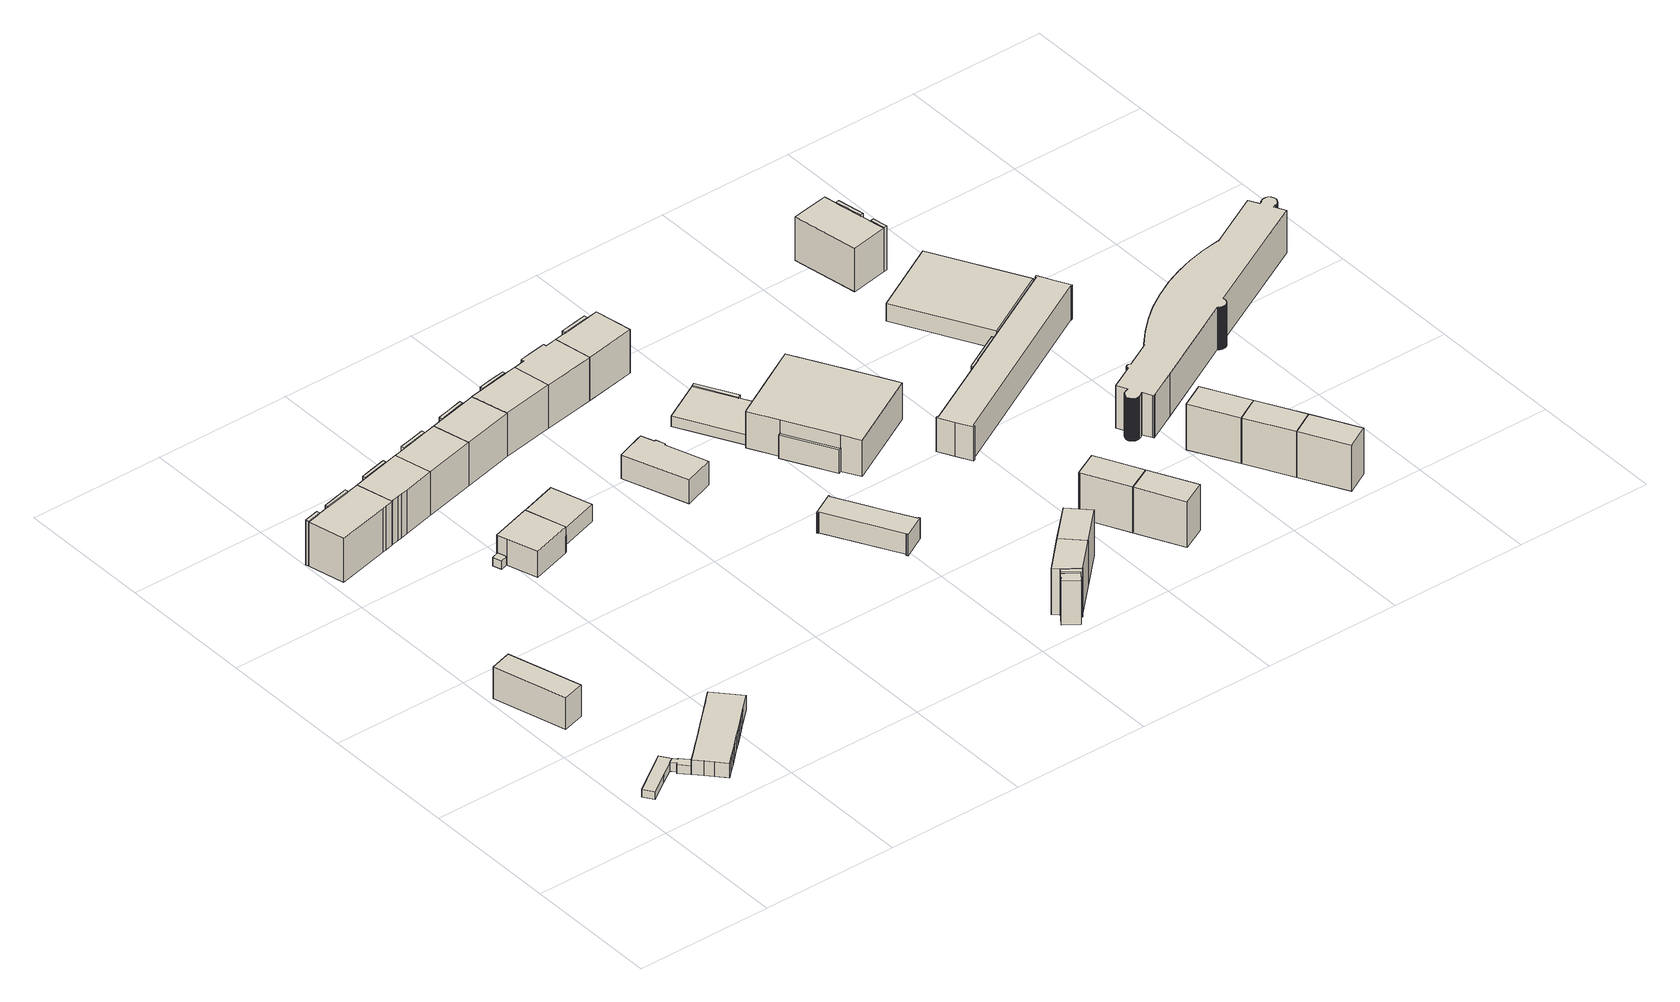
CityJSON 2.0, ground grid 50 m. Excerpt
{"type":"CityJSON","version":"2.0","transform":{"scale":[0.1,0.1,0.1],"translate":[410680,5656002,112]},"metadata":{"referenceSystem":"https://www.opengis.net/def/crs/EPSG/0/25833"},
"CityObjects":{
"building1":{"type":"Building","attributes":{"Dachtyp_tdc":"tdcPolyFlatRoof","Gemeindeschluessel":14612000,"Dachneigung":4.24,"QualitaetDacherkennung":54,"Geometrietyp2DReferenz":"3000","measuredHeight":3.03,"function":"31001_2463","roofType":"2100"},"geometry":[{"type":"Solid","lod":"1","boundaries":[[[[0,1,2,3,4,5,6]],[[7,8,9,10,11,12,13]],[[6,8,7,0]],[[5,9,8,6]],[[4,10,9,5]],[[3,11,10,4]],[[2,12,11,3]],[[1,13,12,2]],[[0,7,13,1]]]]}]},
"building2":{"type":"Building","attributes":{"Dachtyp_tdc":"tdcFreeFormRoof","Gemeindeschluessel":14612000,"Dachneigung":52.79,"QualitaetDacherkennung":6,"Geometrietyp2DReferenz":"3000","measuredHeight":4.98,"function":"31001_9998","roofType":"5000"},"geometry":[{"type":"Solid","lod":"1","boundaries":[[[[14,15,16,17,18,19,20,21,22]],[[7,13,23,24,25,26,27,28,29]],[[22,13,7,14]],[[21,23,13,22]],[[20,24,23,21]],[[19,25,24,20]],[[18,26,25,19]],[[17,27,26,18]],[[16,28,27,17]],[[15,29,28,16]],[[14,7,29,15]]]]}]},
"building3":{"type":"Building","attributes":{"name":"Schwimmsportkomplex Freiberger Platz","Dachtyp_tdc":"tdcPolyFlatRoof","Gemeindeschluessel":14612000,"Dachneigung":0,"QualitaetDacherkennung":68,"Geometrietyp2DReferenz":"3000","measuredHeight":12.15,"function":"31001_3221","roofType":"1000"},"geometry":[{"type":"Solid","lod":"1","boundaries":[[[[30,31,32,33]],[[34,35,36,37]],[[33,35,34,30]],[[32,36,35,33]],[[31,37,36,32]],[[30,34,37,31]]]]}]},
"building4":{"type":"Building","attributes":{"Dachtyp_tdc":"tdcPolyFlatRoof","Gemeindeschluessel":14612000,"Dachneigung":0,"QualitaetDacherkennung":39,"Geometrietyp2DReferenz":"3000","measuredHeight":5.6,"function":"31001_9998","roofType":"1000"},"geometry":[{"type":"Solid","lod":"1","boundaries":[[[[38,39,40,41,42,43,44,45,46,47,48,49,50,51,52,53,54,55,56,57,58,59,60,61,62]],[[63,64,65,66,67,68,69,70,71,72,73,74,75,76,77,78,79,80,81,82,83,84,85,86,87]],[[62,64,63,38]],[[61,65,64,62]],[[60,66,65,61]],[[59,67,66,60]],[[58,68,67,59]],[[57,69,68,58]],[[56,70,69,57]],[[55,71,70,56]],[[54,72,71,55]],[[53,73,72,54]],[[52,74,73,53]],[[51,75,74,52]],[[50,76,75,51]],[[49,77,76,50]],[[48,78,77,49]],[[47,79,78,48]],[[46,80,79,47]],[[45,81,80,46]],[[44,82,81,45]],[[43,83,82,44]],[[42,84,83,43]],[[41,85,84,42]],[[40,86,85,41]],[[39,87,86,40]],[[38,63,87,39]]]]}]},
"building5":{"type":"Building","attributes":{"Gemeindeschluessel":14612000,"Geometrietyp2DReferenz":"3000","function":"31001_9998","roofType":"9999"},"children":["building5-1","building5-2","building5-3"]},
"building5-1":{"type":"BuildingPart","attributes":{"Dachtyp_tdc":"tdcPolyFlatRoof","Dachneigung":28.34,"QualitaetDacherkennung":24,"Geometrietyp2DReferenz":"3000","measuredHeight":17.52,"roofType":"2100"},"parents":["building5"],"geometry":[{"type":"Solid","lod":"1","boundaries":[[[[88,89,90,91]],[[92,93,94,95]],[[91,93,92,88]],[[90,94,93,91]],[[89,95,94,90]],[[88,92,95,89]]]]}]},
"building5-2":{"type":"BuildingPart","attributes":{"Dachtyp_tdc":"tdcPolyFlatRoof","Dachneigung":24.84,"QualitaetDacherkennung":42,"Geometrietyp2DReferenz":"3000","measuredHeight":17.45,"roofType":"2100"},"parents":["building5"],"geometry":[{"type":"Solid","lod":"1","boundaries":[[[[96,97,98,99,100,101]],[[102,103,104,105,106,107]],[[101,103,102,96]],[[100,104,103,101]],[[99,105,104,100]],[[98,106,105,99]],[[97,107,106,98]],[[96,102,107,97]]]]}]},
"building5-3":{"type":"BuildingPart","attributes":{"Dachtyp_tdc":"tdcPolyFlatRoof","Dachneigung":0,"QualitaetDacherkennung":76,"Geometrietyp2DReferenz":"3000","measuredHeight":16.91,"roofType":"1000"},"parents":["building5"],"geometry":[{"type":"Solid","lod":"1","boundaries":[[[[108,109,110,111,112,113,114,115,116]],[[94,93,103,102,117,118,119,120,121]],[[116,93,94,108]],[[115,103,93,116]],[[114,102,103,115]],[[113,117,102,114]],[[112,118,117,113]],[[111,119,118,112]],[[110,120,119,111]],[[109,121,120,110]],[[108,94,121,109]]]]}]},
"building6":{"type":"Building","attributes":{"Gemeindeschluessel":14612000,"Geometrietyp2DReferenz":"3000","function":"31001_9998","roofType":"9999"},"children":["building6-1","building6-2"]},
"building6-1":{"type":"BuildingPart","attributes":{"Dachtyp_tdc":"tdcPolyFlatRoof","Dachneigung":0,"QualitaetDacherkennung":73,"Geometrietyp2DReferenz":"3000","measuredHeight":16.91,"roofType":"1000"},"parents":["building6"],"geometry":[{"type":"Solid","lod":"1","boundaries":[[[[122,113,112,123,124,125,126,127,128,129]],[[130,131,132,133,134,135,136,137,138,139]],[[128,131,130,129]],[[127,132,131,128]],[[126,133,132,127]],[[125,134,133,126]],[[124,135,134,125]],[[123,136,135,124]],[[112,137,136,123]],[[113,138,137,112]],[[122,139,138,113]],[[129,130,139,122]]]]}]},
"building6-2":{"type":"BuildingPart","attributes":{"Dachtyp_tdc":"tdcPolyFlatRoof","Dachneigung":24.63,"QualitaetDacherkennung":41,"Geometrietyp2DReferenz":"3000","measuredHeight":17.39,"roofType":"2100"},"parents":["building6"],"geometry":[{"type":"Solid","lod":"1","boundaries":[[[[140,141,142,143,144,145]],[[130,139,146,147,148,149]],[[144,139,130,145]],[[143,146,139,144]],[[142,147,146,143]],[[141,148,147,142]],[[140,149,148,141]],[[145,130,149,140]]]]}]},
"building7":{"type":"Building","attributes":{"Gemeindeschluessel":14612000,"Geometrietyp2DReferenz":"3000","function":"31001_9998","roofType":"9999"},"children":["building7-1","building7-2","building7-3"]},
"building7-1":{"type":"BuildingPart","attributes":{"Dachtyp_tdc":"tdcPolyFlatRoof","Dachneigung":16.89,"QualitaetDacherkennung":45,"Geometrietyp2DReferenz":"3000","measuredHeight":3.77,"roofType":"2100"},"parents":["building7"],"geometry":[{"type":"Solid","lod":"1","boundaries":[[[[150,151,152,153]],[[154,155,156,157]],[[153,155,154,150]],[[152,156,155,153]],[[151,157,156,152]],[[150,154,157,151]]]]}]},
"building7-2":{"type":"BuildingPart","attributes":{"Dachtyp_tdc":"tdcPolyFlatRoof","Dachneigung":0,"QualitaetDacherkennung":66,"Geometrietyp2DReferenz":"3000","measuredHeight":6.67,"roofType":"1000"},"parents":["building7"],"geometry":[{"type":"Solid","lod":"1","boundaries":[[[[158,159,160,161,162,163,164,165,166]],[[167,168,169,170,171,172,173,174,175]],[[166,168,167,158]],[[165,169,168,166]],[[164,170,169,165]],[[163,171,170,164]],[[162,172,171,163]],[[161,173,172,162]],[[160,174,173,161]],[[159,175,174,160]],[[158,167,175,159]]]]}]},
"building7-3":{"type":"BuildingPart","attributes":{"Dachtyp_tdc":"tdcPolyFlatRoof","Dachneigung":0,"QualitaetDacherkennung":74,"Geometrietyp2DReferenz":"3000","measuredHeight":10.11,"roofType":"1000"},"parents":["building7"],"geometry":[{"type":"Solid","lod":"1","boundaries":[[[[176,177,178,179,180,181]],[[155,182,167,175,183,156]],[[181,155,156,176]],[[180,182,155,181]],[[179,167,182,180]],[[178,175,167,179]],[[177,183,175,178]],[[176,156,183,177]]]]}]},
"building8":{"type":"Building","attributes":{"Gemeindeschluessel":14612000,"Geometrietyp2DReferenz":"3000","function":"31001_9998","roofType":"9999"},"children":["building8-1","building8-2"]},
"building8-1":{"type":"BuildingPart","attributes":{"Dachtyp_tdc":"tdcPolyFlatRoof","Dachneigung":0,"QualitaetDacherkennung":74,"Geometrietyp2DReferenz":"3000","measuredHeight":16.84,"roofType":"1000"},"parents":["building8"],"geometry":[{"type":"Solid","lod":"1","boundaries":[[[[184,185,186,187,188,189]],[[190,191,192,132,131,193]],[[189,191,190,184]],[[188,192,191,189]],[[187,132,192,188]],[[186,131,132,187]],[[185,193,131,186]],[[184,190,193,185]]]]}]},
"building8-2":{"type":"BuildingPart","attributes":{"Dachtyp_tdc":"tdcPolyFlatRoof","Dachneigung":28.95,"QualitaetDacherkennung":44,"Geometrietyp2DReferenz":"3000","measuredHeight":17.42,"roofType":"2100"},"parents":["building8"],"geometry":[{"type":"Solid","lod":"1","boundaries":[[[[194,195,196,197,198,199]],[[190,193,200,201,202,203]],[[199,193,190,194]],[[198,200,193,199]],[[197,201,200,198]],[[196,202,201,197]],[[195,203,202,196]],[[194,190,203,195]]]]}]},
"building9":{"type":"Building","attributes":{"Gemeindeschluessel":14612000,"Geometrietyp2DReferenz":"3000","function":"31001_9998","roofType":"9999"},"children":["building9-1","building9-2"]},
"building9-1":{"type":"BuildingPart","attributes":{"Dachtyp_tdc":"tdcPolyFlatRoof","Dachneigung":0,"QualitaetDacherkennung":72,"Geometrietyp2DReferenz":"3000","measuredHeight":16.85,"roofType":"1000"},"parents":["building9"],"geometry":[{"type":"Solid","lod":"1","boundaries":[[[[188,204,205,206,207,189]],[[192,191,208,209,210,211]],[[189,191,192,188]],[[207,208,191,189]],[[206,209,208,207]],[[205,210,209,206]],[[204,211,210,205]],[[188,192,211,204]]]]}]},
"building9-2":{"type":"BuildingPart","attributes":{"Dachtyp_tdc":"tdcPolyFlatRoof","Dachneigung":26.87,"QualitaetDacherkennung":44,"Geometrietyp2DReferenz":"3000","measuredHeight":17.39,"roofType":"2100"},"parents":["building9"],"geometry":[{"type":"Solid","lod":"1","boundaries":[[[[212,213,214,215,216,217]],[[218,219,220,221,209,208]],[[217,218,208,212]],[[216,219,218,217]],[[215,220,219,216]],[[214,221,220,215]],[[213,209,221,214]],[[212,208,209,213]]]]}]},
"building10":{"type":"Building","attributes":{"Gemeindeschluessel":14612000,"Geometrietyp2DReferenz":"3000","function":"31001_9998","roofType":"9999"},"children":["building10-1","building10-2"]},
"building10-1":{"type":"BuildingPart","attributes":{"Dachtyp_tdc":"tdcPolyFlatRoof","Dachneigung":0,"QualitaetDacherkennung":73,"Geometrietyp2DReferenz":"3000","measuredHeight":16.89,"roofType":"1000"},"parents":["building10"],"geometry":[{"type":"Solid","lod":"1","boundaries":[[[[222,223,224,225,226,227,228]],[[229,230,231,232,211,210,233]],[[228,230,229,222]],[[227,231,230,228]],[[226,232,231,227]],[[225,211,232,226]],[[224,210,211,225]],[[223,233,210,224]],[[222,229,233,223]]]]}]},
"building10-2":{"type":"BuildingPart","attributes":{"Dachtyp_tdc":"tdcPolyFlatRoof","Dachneigung":25.2,"QualitaetDacherkennung":39,"Geometrietyp2DReferenz":"3000","measuredHeight":17.38,"roofType":"2100"},"parents":["building10"],"geometry":[{"type":"Solid","lod":"1","boundaries":[[[[234,235,236,237,238,239,240]],[[241,230,229,233,242,243,244]],[[240,230,241,234]],[[239,229,230,240]],[[238,233,229,239]],[[237,242,233,238]],[[236,243,242,237]],[[235,244,243,236]],[[234,241,244,235]]]]}]},
"building11":{"type":"Building","attributes":{"Dachtyp_tdc":"tdcFreeFormRoof","Gemeindeschluessel":14612000,"Dachneigung":36.24,"QualitaetDacherkennung":92,"Geometrietyp2DReferenz":"3000","measuredHeight":11.55,"function":"31001_9998","roofType":"5000"},"geometry":[{"type":"Solid","lod":"1","boundaries":[[[[245,246,247,248,249,250,251,252,253]],[[254,255,256,257,258,259,260,261,262]],[[253,255,254,245]],[[252,256,255,253]],[[251,257,256,252]],[[250,258,257,251]],[[249,259,258,250]],[[248,260,259,249]],[[247,261,260,248]],[[246,262,261,247]],[[245,254,262,246]]]]}]},
"building12":{"type":"Building","attributes":{"Gemeindeschluessel":14612000,"Geometrietyp2DReferenz":"3000","function":"31001_9998","roofType":"9999"},"children":["building12-1","building12-2"]},
"building12-1":{"type":"BuildingPart","attributes":{"Dachtyp_tdc":"tdcPolyFlatRoof","Dachneigung":0,"QualitaetDacherkennung":59,"Geometrietyp2DReferenz":"3000","measuredHeight":7.95,"roofType":"1000"},"parents":["building12"],"geometry":[{"type":"Solid","lod":"1","boundaries":[[[[263,264,265,266,267,268,269,270,271,272,273,274,275,276]],[[277,278,279,280,281,282,283,284,285,286,287,288,289,290]],[[275,278,277,276]],[[274,279,278,275]],[[273,280,279,274]],[[272,281,280,273]],[[271,282,281,272]],[[270,283,282,271]],[[269,284,283,270]],[[268,285,284,269]],[[267,286,285,268]],[[266,287,286,267]],[[265,288,287,266]],[[264,289,288,265]],[[263,290,289,264]],[[276,277,290,263]]]]}]},
"building12-2":{"type":"BuildingPart","attributes":{"Dachtyp_tdc":"tdcGableRoof","Dachneigung":42.93,"QualitaetDacherkennung":11,"Geometrietyp2DReferenz":"3000","measuredHeight":6.82,"roofType":"3100"},"parents":["building12"],"geometry":[{"type":"Solid","lod":"1","boundaries":[[[[291,292,293,294]],[[290,295,296,277]],[[294,295,290,291]],[[293,296,295,294]],[[292,277,296,293]],[[291,290,277,292]]]]}]},
"building13":{"type":"Building","attributes":{"Dachtyp_tdc":"tdcPolyFlatRoof","Gemeindeschluessel":14612000,"Dachneigung":0,"QualitaetDacherkennung":72,"Geometrietyp2DReferenz":"3000","measuredHeight":16.86,"function":"31001_9998","roofType":"1000"},"geometry":[{"type":"Solid","lod":"1","boundaries":[[[[297,298,299,300,301,302,303,304,305,306]],[[232,231,307,308,309,310,311,312,313,314]],[[306,231,232,297]],[[305,307,231,306]],[[304,308,307,305]],[[303,309,308,304]],[[302,310,309,303]],[[301,311,310,302]],[[300,312,311,301]],[[299,313,312,300]],[[298,314,313,299]],[[297,232,314,298]]]]}]},
"building14":{"type":"Building","attributes":{"Gemeindeschluessel":14612000,"Geometrietyp2DReferenz":"3000","function":"31001_9998","roofType":"9999"},"children":["building14-1","building14-2","building14-3"]},
"building14-1":{"type":"BuildingPart","attributes":{"Dachtyp_tdc":"tdcGableRoof","Dachneigung":37.27,"QualitaetDacherkennung":74,"Geometrietyp2DReferenz":"3000","measuredHeight":19.49,"roofType":"3100"},"parents":["building14"],"geometry":[{"type":"Solid","lod":"1","boundaries":[[[[315,316,317,318,319]],[[320,321,322,323,324]],[[319,321,320,315]],[[318,322,321,319]],[[317,323,322,318]],[[316,324,323,317]],[[315,320,324,316]]]]}]},
"building14-2":{"type":"BuildingPart","attributes":{"Dachtyp_tdc":"tdcGableRoof","Dachneigung":37.07,"QualitaetDacherkennung":60,"Geometrietyp2DReferenz":"3000","measuredHeight":18.32,"roofType":"3100"},"parents":["building14"],"geometry":[{"type":"Solid","lod":"1","boundaries":[[[[325,326,327,328]],[[329,330,331,332]],[[328,330,329,325]],[[327,331,330,328]],[[326,332,331,327]],[[325,329,332,326]]]]}]},
"building14-3":{"type":"BuildingPart","attributes":{"Dachtyp_tdc":"tdcGableRoof","Dachneigung":37.22,"QualitaetDacherkennung":41,"Geometrietyp2DReferenz":"3000","measuredHeight":19.47,"roofType":"3100"},"parents":["building14"],"geometry":[{"type":"Solid","lod":"1","boundaries":[[[[318,317,333,334]],[[322,335,332,323]],[[334,335,322,318]],[[333,332,335,334]],[[317,323,332,333]],[[318,322,323,317]]]]}]},
"building15":{"type":"Building","attributes":{"Dachtyp_tdc":"tdcGableRoof","Gemeindeschluessel":14612000,"Dachneigung":37.04,"QualitaetDacherkennung":74,"Geometrietyp2DReferenz":"3000","measuredHeight":19.47,"function":"31001_9998","roofType":"3100"},"geometry":[{"type":"Solid","lod":"1","boundaries":[[[[315,319,336,337]],[[320,338,339,321]],[[337,338,320,315]],[[336,339,338,337]],[[319,321,339,336]],[[315,320,321,319]]]]}]},
"building16":{"type":"Building","attributes":{"Gemeindeschluessel":14612000,"Geometrietyp2DReferenz":"3000","function":"31001_9998","roofType":"9999"},"children":["building16-1","building16-2"]},
"building16-1":{"type":"BuildingPart","attributes":{"Dachtyp_tdc":"tdcPolyFlatRoof","Dachneigung":25.42,"QualitaetDacherkennung":40,"Geometrietyp2DReferenz":"3000","measuredHeight":17.4,"roofType":"2100"},"parents":["building16"],"geometry":[{"type":"Solid","lod":"1","boundaries":[[[[340,341,342,343,344,345]],[[346,347,348,349,350,351]],[[345,347,346,340]],[[344,348,347,345]],[[343,349,348,344]],[[342,350,349,343]],[[341,351,350,342]],[[340,346,351,341]]]]}]},
"building16-2":{"type":"BuildingPart","attributes":{"Dachtyp_tdc":"tdcPolyFlatRoof","Dachneigung":0,"QualitaetDacherkennung":73,"Geometrietyp2DReferenz":"3000","measuredHeight":16.85,"roofType":"1000"},"parents":["building16"],"geometry":[{"type":"Solid","lod":"1","boundaries":[[[[298,352,353,354,355,356,299]],[[314,313,347,346,357,358,359]],[[299,313,314,298]],[[356,347,313,299]],[[355,346,347,356]],[[354,357,346,355]],[[353,358,357,354]],[[352,359,358,353]],[[298,314,359,352]]]]}]},
"building17":{"type":"Building","attributes":{"name":"Dresden International School","Gemeindeschluessel":14612000,"Geometrietyp2DReferenz":"3000","function":"31001_3021","roofType":"9999"},"children":["building17-1","building17-2","building17-3","building17-4","building17-5"]},
"building17-1":{"type":"BuildingPart","attributes":{"Dachtyp_tdc":"tdcPolyFlatRoof","Dachneigung":0,"QualitaetDacherkennung":77,"Geometrietyp2DReferenz":"3000","measuredHeight":4.05,"roofType":"1000"},"parents":["building17"],"geometry":[{"type":"Solid","lod":"1","boundaries":[[[[360,361,362,363]],[[364,365,366,367]],[[363,365,364,360]],[[362,366,365,363]],[[361,367,366,362]],[[360,364,367,361]]]]}]},
"building17-2":{"type":"BuildingPart","attributes":{"Dachtyp_tdc":"tdcPolyFlatRoof","Dachneigung":9.81,"QualitaetDacherkennung":65,"Geometrietyp2DReferenz":"3000","measuredHeight":4.3,"roofType":"2100"},"parents":["building17"],"geometry":[{"type":"Solid","lod":"1","boundaries":[[[[368,369,370,371]],[[372,373,374,375]],[[371,373,372,368]],[[370,374,373,371]],[[369,375,374,370]],[[368,372,375,369]]]]}]},
"building17-3":{"type":"BuildingPart","attributes":{"Dachtyp_tdc":"tdcPolyFlatRoof","Dachneigung":0,"QualitaetDacherkennung":60,"Geometrietyp2DReferenz":"3000","measuredHeight":14.12,"roofType":"1000"},"parents":["building17"],"geometry":[{"type":"Solid","lod":"1","boundaries":[[[[376,377,378,379,380,381,382,383,384,385]],[[364,367,386,387,388,389,390,391,392,393]],[[385,367,364,376]],[[384,386,367,385]],[[383,387,386,384]],[[382,388,387,383]],[[381,389,388,382]],[[380,390,389,381]],[[379,391,390,380]],[[378,392,391,379]],[[377,393,392,378]],[[376,364,393,377]]]]}]},
"building17-4":{"type":"BuildingPart","attributes":{"Dachtyp_tdc":"tdcPolyFlatRoof","Dachneigung":0,"QualitaetDacherkennung":87,"Geometrietyp2DReferenz":"3000","measuredHeight":4.04,"roofType":"1000"},"parents":["building17"],"geometry":[{"type":"Solid","lod":"1","boundaries":[[[[394,395,396,397,398]],[[392,391,399,372,375]],[[398,391,392,394]],[[397,399,391,398]],[[396,372,399,397]],[[395,375,372,396]],[[394,392,375,395]]]]}]},
"building17-5":{"type":"BuildingPart","attributes":{"Dachtyp_tdc":"tdcFreeFormRoof","Dachneigung":80.7,"QualitaetDacherkennung":11,"Geometrietyp2DReferenz":"3000","measuredHeight":10.71,"roofType":"5000"},"parents":["building17"],"geometry":[{"type":"Solid","lod":"1","boundaries":[[[[400,401,402,403]],[[388,404,405,389]],[[403,404,388,400]],[[402,405,404,403]],[[401,389,405,402]],[[400,388,389,401]]]]}]},
"building18":{"type":"Building","attributes":{"Dachtyp_tdc":"tdcGableRoof","Gemeindeschluessel":14612000,"Dachneigung":37.23,"QualitaetDacherkennung":84,"Geometrietyp2DReferenz":"3000","measuredHeight":19.58,"function":"31001_9998","roofType":"3100"},"geometry":[{"type":"Solid","lod":"1","boundaries":[[[[406,407,408,409,410,411,412]],[[413,414,415,416,417,418,419]],[[412,414,413,406]],[[411,415,414,412]],[[410,416,415,411]],[[409,417,416,410]],[[408,418,417,409]],[[407,419,418,408]],[[406,413,419,407]]]]}]},
"building19":{"type":"Building","attributes":{"Dachtyp_tdc":"tdcGableRoof","Gemeindeschluessel":14612000,"Dachneigung":37.39,"QualitaetDacherkennung":88,"Geometrietyp2DReferenz":"3000","measuredHeight":19.59,"function":"31001_9998","roofType":"3100"},"geometry":[{"type":"Solid","lod":"1","boundaries":[[[[410,408,420,421]],[[416,422,423,418]],[[421,422,416,410]],[[420,423,422,421]],[[408,418,423,420]],[[410,416,418,408]]]]}]},
"building20":{"type":"Building","attributes":{"name":"Dresden International School","Gemeindeschluessel":14612000,"Geometrietyp2DReferenz":"3000","function":"31001_3021","roofType":"9999"},"children":["building20-1","building20-2"]},
"building20-1":{"type":"BuildingPart","attributes":{"Dachtyp_tdc":"tdcPolyFlatRoof","Dachneigung":31.01,"QualitaetDacherkennung":70,"Geometrietyp2DReferenz":"3000","measuredHeight":11.29,"roofType":"2100"},"parents":["building20"],"geometry":[{"type":"Solid","lod":"1","boundaries":[[[[424,425,426,427]],[[428,429,430,431]],[[427,429,428,424]],[[426,430,429,427]],[[425,431,430,426]],[[424,428,431,425]]]]}]},
"building20-2":{"type":"BuildingPart","attributes":{"Dachtyp_tdc":"tdcGableRoof","Dachneigung":36.95,"QualitaetDacherkennung":91,"Geometrietyp2DReferenz":"3000","measuredHeight":15.61,"roofType":"3100"},"parents":["building20"],"geometry":[{"type":"Solid","lod":"1","boundaries":[[[[432,433,434,435,436,437,438,439,440,441,442,443,444,445,446,447,448]],[[449,450,451,452,453,454,455,456,457,430,429,458,459,460,461,462,463]],[[448,450,449,432]],[[447,451,450,448]],[[446,452,451,447]],[[445,453,452,446]],[[444,454,453,445]],[[443,455,454,444]],[[442,456,455,443]],[[441,457,456,442]],[[440,430,457,441]],[[439,429,430,440]],[[438,458,429,439]],[[437,459,458,438]],[[436,460,459,437]],[[435,461,460,436]],[[434,462,461,435]],[[433,463,462,434]],[[432,449,463,433]]]]}]},
"building21":{"type":"Building","attributes":{"Dachtyp_tdc":"tdcFreeFormRoof","Gemeindeschluessel":14612000,"Dachneigung":37.26,"QualitaetDacherkennung":81,"Geometrietyp2DReferenz":"3000","measuredHeight":19.55,"function":"31001_9998","roofType":"5000"},"geometry":[{"type":"Solid","lod":"1","boundaries":[[[[464,465,466,467,468]],[[469,470,471,472,473]],[[468,470,469,464]],[[467,471,470,468]],[[466,472,471,467]],[[465,473,472,466]],[[464,469,473,465]]]]}]},
"building22":{"type":"Building","attributes":{"Dachtyp_tdc":"tdcFreeFormRoof","Gemeindeschluessel":14612000,"Dachneigung":37.19,"QualitaetDacherkennung":88,"Geometrietyp2DReferenz":"3000","measuredHeight":19.59,"function":"31001_9998","roofType":"5000"},"geometry":[{"type":"Solid","lod":"1","boundaries":[[[[464,474,475,466,465]],[[469,473,472,476,477]],[[465,473,469,464]],[[466,472,473,465]],[[475,476,472,466]],[[474,477,476,475]],[[464,469,477,474]]]]}]},
"building23":{"type":"Building","attributes":{"Dachtyp_tdc":"tdcGableRoof","Gemeindeschluessel":14612000,"Dachneigung":37.07,"QualitaetDacherkennung":88,"Geometrietyp2DReferenz":"3000","measuredHeight":19.57,"function":"31001_9998","roofType":"3100"},"geometry":[{"type":"Solid","lod":"1","boundaries":[[[[478,479,475,474]],[[480,477,476,481]],[[474,477,480,478]],[[475,476,477,474]],[[479,481,476,475]],[[478,480,481,479]]]]}]},
"building24":{"type":"Building","attributes":{"Gemeindeschluessel":14612000,"Geometrietyp2DReferenz":"3000","function":"31001_9998","roofType":"9999"},"children":["building24-1","building24-2","building24-3"]},
"building24-1":{"type":"BuildingPart","attributes":{"Dachtyp_tdc":"tdcPolyFlatRoof","Dachneigung":26.18,"QualitaetDacherkennung":71,"Geometrietyp2DReferenz":"3000","measuredHeight":17.4,"roofType":"2100"},"parents":["building24"],"geometry":[{"type":"Solid","lod":"1","boundaries":[[[[482,483,484,485,486,487]],[[488,489,490,491,492,493]],[[486,489,488,487]],[[485,490,489,486]],[[484,491,490,485]],[[483,492,491,484]],[[482,493,492,483]],[[487,488,493,482]]]]}]},
"building24-2":{"type":"BuildingPart","attributes":{"Dachtyp_tdc":"tdcPolyFlatRoof","Dachneigung":32.02,"QualitaetDacherkennung":54,"Geometrietyp2DReferenz":"3000","measuredHeight":17.48,"roofType":"2100"},"parents":["building24"],"geometry":[{"type":"Solid","lod":"1","boundaries":[[[[494,495,496,497]],[[498,499,500,501]],[[497,499,498,494]],[[496,500,499,497]],[[495,501,500,496]],[[494,498,501,495]]]]}]},
"building24-3":{"type":"BuildingPart","attributes":{"Dachtyp_tdc":"tdcPolyFlatRoof","Dachneigung":0,"QualitaetDacherkennung":74,"Geometrietyp2DReferenz":"3000","measuredHeight":16.84,"roofType":"1000"},"parents":["building24"],"geometry":[{"type":"Solid","lod":"1","boundaries":[[[[502,503,504,505,506,507,508,509]],[[488,500,499,510,511,512,513,489]],[[508,500,488,509]],[[507,499,500,508]],[[506,510,499,507]],[[505,511,510,506]],[[504,512,511,505]],[[503,513,512,504]],[[502,489,513,503]],[[509,488,489,502]]]]}]},
"building25":{"type":"Building","attributes":{"Dachtyp_tdc":"tdcPolyFlatRoof","Gemeindeschluessel":14612000,"Dachneigung":0,"QualitaetDacherkennung":80,"Geometrietyp2DReferenz":"3000","measuredHeight":6.8,"function":"31001_3211","roofType":"1000"},"geometry":[{"type":"Solid","lod":"1","boundaries":[[[[514,515,516,517]],[[518,519,520,521]],[[517,519,518,514]],[[516,520,519,517]],[[515,521,520,516]],[[514,518,521,515]]]]}]},
"building26":{"type":"Building","attributes":{"name":"Volkshochschule","Dachtyp_tdc":"tdcFreeFormRoof","Gemeindeschluessel":14612000,"Dachneigung":0.103,"QualitaetDacherkennung":52,"Geometrietyp2DReferenz":"3000","measuredHeight":18.62,"function":"31001_3021","roofType":"5000"},"geometry":[{"type":"Solid","lod":"1","boundaries":[[[[522,523,524,525,526,527,528,529,530,531,532,533,534,535,536,537,538,539,540,541,542,543,544,545,546,547,548,549,550,551,552,553,554,555,556,557,558,559,560,561,562,563,564,565,566,567,568,569,570,571,572,573,574,575,576,577,578,579,580,581,582,583,584,585,586,587,588,589,590,591,592,593,594,595,596,597,598,599,600,601,602,603,604,605,606,607,608,609,610,611,612,613,614,615,616,617,618,619,620,621,622,623,624,625,626,627,628,629,630,631,632,633,634,635,636,637,638,639,640,641,642,643,644,645,646,647,648,649,650,651,652,653,654,655,656,657,658,659,660,661,662,663,664,665,666,667,668,669,670,671,672,673,674,675,676,677,678,679,680,681,682,683,684,685,686,687,688,689,690,691,692,693,694,695,696,697,698,699,700,701,702,703,704,705,706,707,708,709,710]],[[711,712,713,714,715,716,717,718,719,720,721,722,723,724,725,726,727,728,729,730,731,732,733,734,735,736,737,738,739,740,741,742,743,744,745,746,747,748,749,750,751,752,753,754,755,756,757,758,759,760,761,762,763,764,765,766,767,768,769,770,771,772,773,774,775,776,777,778,779,780,781,782,783,784,785,786,787,788,789,790,791,792,793,794,795,796,797,798,799,800,801,802,803,804,805,806,807,808,809,810,811,812,813,814,815,816,817,818,819,820,821,822,823,824,825,826,827,828,829,830,831,832,833,834,835,836,837,838,839,840,841,842,843,844,845,846,847,848,849,850,851,852,853,854,855,856,857,858,859,860,861,862,863,864,865,866,867,868,869,870,871,872,873,874,875,876,877,878,879,880,881,882,883,884,885,886,887,888,889,890,891,892,893,894,895,896,897,898,899]],[[710,712,711,522]],[[709,713,712,710]],[[708,714,713,709]],[[707,715,714,708]],[[706,716,715,707]],[[705,717,716,706]],[[704,718,717,705]],[[703,719,718,704]],[[702,720,719,703]],[[701,721,720,702]],[[700,722,721,701]],[[699,723,722,700]],[[698,724,723,699]],[[697,725,724,698]],[[696,726,725,697]],[[695,727,726,696]],[[694,728,727,695]],[[693,729,728,694]],[[692,730,729,693]],[[691,731,730,692]],[[690,732,731,691]],[[689,733,732,690]],[[688,734,733,689]],[[687,735,734,688]],[[686,736,735,687]],[[685,737,736,686]],[[684,738,737,685]],[[683,739,738,684]],[[682,740,739,683]],[[681,741,740,682]],[[680,742,741,681]],[[679,743,742,680]],[[678,744,743,679]],[[677,745,744,678]],[[676,746,745,677]],[[675,747,746,676]],[[674,748,747,675]],[[673,749,748,674]],[[672,750,749,673]],[[671,751,750,672]],[[670,752,751,671]],[[669,753,752,670]],[[668,754,753,669]],[[667,755,754,668]],[[666,756,755,667]],[[665,757,756,666]],[[664,758,757,665]],[[663,759,758,664]],[[662,760,759,663]],[[661,761,760,662]],[[660,762,761,661]],[[659,763,762,660]],[[658,764,763,659]],[[657,765,764,658]],[[656,766,765,657]],[[655,767,766,656]],[[654,768,767,655]],[[653,769,768,654]],[[652,770,769,653]],[[651,771,770,652]],[[650,772,771,651]],[[649,773,772,650]],[[648,774,773,649]],[[647,775,774,648]],[[646,776,775,647]],[[645,777,776,646]],[[644,778,777,645]],[[643,779,778,644]],[[642,780,779,643]],[[641,781,780,642]],[[640,782,781,641]],[[639,783,782,640]],[[638,784,783,639]],[[637,785,784,638]],[[636,786,785,637]],[[635,787,786,636]],[[634,788,787,635]],[[633,789,788,634]],[[632,790,789,633]],[[631,791,790,632]],[[630,792,791,631]],[[629,793,792,630]],[[628,794,793,629]],[[627,795,794,628]],[[626,796,795,627]],[[625,797,796,626]],[[624,798,797,625]],[[623,799,798,624]],[[622,800,799,623]],[[621,801,800,622]],[[620,802,801,621]],[[619,803,802,620]],[[618,804,803,619]],[[617,805,804,618]],[[616,806,805,617]],[[615,807,806,616]],[[614,808,807,615]],[[613,809,808,614]],[[612,810,809,613]],[[611,811,810,612]],[[610,812,811,611]],[[609,813,812,610]],[[608,814,813,609]],[[607,815,814,608]],[[606,816,815,607]],[[605,817,816,606]],[[604,818,817,605]],[[603,819,818,604]],[[602,820,819,603]],[[601,821,820,602]],[[600,822,821,601]],[[599,823,822,600]],[[598,824,823,599]],[[597,825,824,598]],[[596,826,825,597]],[[595,827,826,596]],[[594,828,827,595]],[[593,829,828,594]],[[592,830,829,593]],[[591,831,830,592]],[[590,832,831,591]],[[589,833,832,590]],[[588,834,833,589]],[[587,835,834,588]],[[586,836,835,587]],[[585,837,836,586]],[[584,838,837,585]],[[583,839,838,584]],[[582,840,839,583]],[[581,841,840,582]],[[580,842,841,581]],[[579,843,842,580]],[[578,844,843,579]],[[577,845,844,578]],[[576,846,845,577]],[[575,847,846,576]],[[574,848,847,575]],[[573,849,848,574]],[[572,850,849,573]],[[571,851,850,572]],[[570,852,851,571]],[[569,853,852,570]],[[568,854,853,569]],[[567,855,854,568]],[[566,856,855,567]],[[565,857,856,566]],[[564,858,857,565]],[[563,859,858,564]],[[562,860,859,563]],[[561,861,860,562]],[[560,862,861,561]],[[559,863,862,560]],[[558,864,863,559]],[[557,865,864,558]],[[556,866,865,557]],[[555,867,866,556]],[[554,868,867,555]],[[553,869,868,554]],[[552,870,869,553]],[[551,871,870,552]],[[550,872,871,551]],[[549,873,872,550]],[[548,874,873,549]],[[547,875,874,548]],[[546,876,875,547]],[[545,877,876,546]],[[544,878,877,545]],[[543,879,878,544]],[[542,880,879,543]],[[541,881,880,542]],[[540,882,881,541]],[[539,883,882,540]],[[538,884,883,539]],[[537,885,884,538]],[[536,886,885,537]],[[535,887,886,536]],[[534,888,887,535]],[[533,889,888,534]],[[532,890,889,533]],[[531,891,890,532]],[[530,892,891,531]],[[529,893,892,530]],[[528,894,893,529]],[[527,895,894,528]],[[526,896,895,527]],[[525,897,896,526]],[[524,898,897,525]],[[523,899,898,524]],[[522,711,899,523]]]]}]}
},
"vertices":[
[204,231,46],[222,243,46],[227,247,46],[201,285,46],[52,181,46],[77,145,46],[153,197,46],[204,231,17],[153,197,17],[77,145,17],[52,181,17],[201,285,17],[227,247,17],[222,243,17],
[204,231,51],[219,214,51],[213,209,51],[245,175,51],[269,197,51],[261,206,51],[237,231,51],[235,229,51],[222,243,51],[235,229,17],[237,231,17],[261,206,17],[269,197,17],[245,175,17],[213,209,17],[219,214,17],
[9,862,144],[84,596,144],[163,618,144],[87,885,144],[9,862,22],[87,885,22],[163,618,22],[84,596,22],
[243,172,76],[270,144,76],[293,119,76],[325,85,76],[351,109,76],[377,133,76],[403,158,76],[429,182,76],[455,205,76],[480,229,76],[506,254,76],[532,278,76],[585,327,76],[504,416,76],[502,415,76],[475,390,76],[461,375,76],[448,364,76],[421,339,76],[373,294,76],[348,270,76],[323,247,76],[296,222,76],[269,197,76],[245,175,76],[243,172,20],[245,175,20],[269,197,20],[296,222,20],[323,247,20],[348,270,20],[373,294,20],[421,339,20],[448,364,20],[461,375,20],[475,390,20],[502,415,20],[504,416,20],[585,327,20],[532,278,20],[506,254,20],[480,229,20],[455,205,20],[429,182,20],[403,158,20],[377,133,20],[351,109,20],[325,85,20],[293,119,20],[270,144,20],
[59,1795,180],[4,1782,180],[7,1771,180],[61,1784,180],[59,1795,7],[61,1784,7],[7,1771,7],[4,1782,7],
[201,1816,179],[198,1828,179],[146,1815,179],[103,1805,179],[100,1804,179],[102,1794,179],[201,1816,7],[102,1794,7],[100,1804,7],[103,1805,7],[146,1815,7],[198,1828,7],
[7,1771,177],[38,1637,177],[232,1682,177],[247,1686,177],[276,1693,177],[244,1826,177],[201,1816,177],[102,1794,177],[61,1784,177],[244,1826,7],[276,1693,7],[247,1686,7],[232,1682,7],[38,1637,7],
[288,1837,177],[280,1694,177],[306,1700,177],[322,1703,177],[350,1710,177],[464,1737,177],[433,1872,177],[388,1861,177],[388,1861,8],[433,1872,8],[464,1737,8],[350,1710,8],[322,1703,8],[306,1700,8],[280,1694,8],[276,1693,8],[244,1826,8],[288,1837,8],
[385,1872,179],[334,1860,179],[287,1849,179],[285,1848,179],[288,1837,179],[388,1861,179],[285,1848,8],[287,1849,8],[334,1860,8],[385,1872,8],
[442,1402,52],[452,1370,52],[478,1378,52],[468,1410,52],[442,1402,19],[468,1410,19],[478,1378,19],[452,1370,19],
[616,1458,85],[660,1312,85],[664,1314,85],[657,1338,85],[680,1345,85],[681,1342,85],[826,1387,85],[781,1535,85],[608,1482,85],[616,1458,19],[608,1482,19],[781,1535,19],[826,1387,19],[681,1342,19],[680,1345,19],[657,1338,19],[664,1314,19],[660,1312,19],
[478,1378,120],[512,1267,120],[660,1312,120],[616,1458,120],[467,1413,120],[468,1410,120],[467,1413,19],[512,1267,19],
[577,1906,176],[476,1882,176],[433,1872,176],[464,1737,176],[653,1781,176],[621,1916,176],[577,1906,8],[621,1916,8],[653,1781,8],[476,1882,8],
[577,1906,179],[575,1917,179],[521,1904,179],[475,1894,179],[473,1893,179],[476,1882,179],[473,1893,8],[475,1894,8],[521,1904,8],[575,1917,8],
[841,1825,176],[809,1960,176],[764,1949,176],[663,1926,176],[663,1926,8],[764,1949,8],[809,1960,8],[841,1825,8],
[663,1926,179],[764,1949,179],[762,1961,179],[709,1949,179],[663,1938,179],[660,1937,179],[660,1937,8],[663,1938,8],[709,1949,8],[762,1961,8],
[964,1987,177],[861,1969,177],[809,1960,177],[841,1825,177],[1031,1858,177],[1007,1995,177],[963,1988,177],[964,1987,8],[963,1988,8],[1007,1995,8],[1031,1858,8],[861,1969,8],
[962,1998,179],[911,1990,179],[862,1981,179],[859,1980,179],[861,1969,179],[964,1987,179],[963,1988,179],[962,1998,8],[859,1980,8],[862,1981,8],[911,1990,8],
[1175,1463,108],[1180,1465,108],[1169,1499,108],[1163,1497,108],[1146,1545,108],[1131,1540,108],[1038,1507,108],[1120,1273,108],[1228,1311,108],[1175,1463,16],[1228,1311,16],[1120,1273,16],[1038,1507,16],[1131,1540,16],[1146,1545,16],[1163,1497,16],[1169,1499,16],[1180,1465,16],
[1463,835,106],[1407,936,106],[1410,938,106],[1408,942,106],[1324,897,106],[1326,892,106],[1330,894,106],[1473,635,106],[1469,633,106],[1472,627,106],[1556,674,106],[1554,679,106],[1550,677,106],[1494,777,106],[1494,777,26],[1550,677,26],[1554,679,26],[1556,674,26],[1472,627,26],[1469,633,26],[1473,635,26],[1330,894,26],[1326,892,26],[1324,897,26],[1408,942,26],[1410,938,26],[1407,936,26],[1463,835,26],
[1463,835,72],[1494,777,72],[1517,790,72],[1485,847,72],[1485,847,26],[1517,790,26],
[1031,1858,176],[1221,1891,176],[1197,2029,176],[1153,2021,176],[1152,2032,176],[1099,2023,176],[1051,2015,176],[1048,2014,176],[1050,2003,176],[1007,1995,176],[1050,2003,8],[1048,2014,8],[1051,2015,8],[1099,2023,8],[1152,2032,8],[1153,2021,8],[1197,2029,8],[1221,1891,8],
[1730,214,213],[1616,101,213],[1639,84,213],[1696,43,213],[1799,144,213],[1730,214,37],[1799,144,37],[1696,43,37],[1639,84,37],[1616,101,37],
[1680,34,207],[1630,71,207],[1606,39,207],[1657,2,207],[1680,34,37],[1657,2,37],[1606,39,37],[1630,71,37],
[1630,71,213],[1685,31,213],[1685,31,37],
[1913,256,213],[1844,325,213],[1844,325,37],[1913,256,37],
[1343,2054,179],[1341,2065,179],[1289,2056,179],[1242,2048,179],[1239,2047,179],[1241,2036,179],[1343,2054,8],[1241,2036,8],[1239,2047,8],[1242,2048,8],[1289,2056,8],[1341,2065,8],
[1409,1924,176],[1385,2061,176],[1343,2053,176],[1343,2054,176],[1241,2036,176],[1343,2053,8],[1385,2061,8],[1409,1924,8],
[1769,1432,66],[1887,1217,66],[1949,1251,66],[1831,1466,66],[1769,1432,25],[1831,1466,25],[1949,1251,25],[1887,1217,25],
[1468,1691,67],[1543,1553,67],[1555,1560,67],[1479,1697,67],[1468,1691,25],[1479,1697,25],[1555,1560,25],[1543,1553,25],
[1769,1432,166],[1712,1535,166],[1589,1467,166],[1443,1387,166],[1431,1380,166],[1486,1278,166],[1583,1100,166],[1618,1037,166],[1901,1191,166],[1887,1217,166],[1901,1191,25],[1618,1037,25],[1583,1100,25],[1486,1278,25],[1431,1380,25],[1443,1387,25],[1589,1467,25],[1712,1535,25],
[1589,1467,65],[1543,1553,65],[1468,1691,65],[1321,1611,65],[1443,1387,65],[1321,1611,25],
[1583,1100,115],[1486,1278,115],[1477,1273,115],[1573,1095,115],[1573,1095,25],[1477,1273,25],
[2000,441,209],[2002,437,209],[2083,277,209],[2127,299,209],[2170,321,209],[2087,485,209],[2043,463,209],[2000,441,32],[2043,463,32],[2087,485,32],[2170,321,32],[2127,299,32],[2083,277,32],[2002,437,32],
[2167,112,209],[2254,156,209],[2254,156,32],[2167,112,32],
[2297,1241,130],[2153,1163,130],[2164,1143,130],[2308,1221,130],[2297,1241,25],[2308,1221,25],[2164,1143,25],[2153,1163,25],
[2631,1264,157],[2632,1262,157],[2638,1265,157],[2609,1318,157],[2580,1373,157],[2573,1369,157],[2575,1365,157],[2308,1221,157],[2164,1143,157],[2164,1142,157],[1886,993,157],[1884,997,157],[1879,994,157],[1909,938,157],[1938,883,157],[1944,886,157],[1942,890,157],[2631,1264,25],[1942,890,25],[1944,886,25],[1938,883,25],[1909,938,25],[1879,994,25],[1884,997,25],[1886,993,25],[2164,1142,25],[2575,1365,25],[2573,1369,25],[2580,1373,25],[2609,1318,25],[2638,1265,25],[2632,1262,25],
[2576,353,202],[2618,376,202],[2662,400,202],[2575,562,202],[2488,516,202],[2576,353,25],[2488,516,25],[2575,562,25],[2662,400,25],[2618,376,25],
[2664,190,202],[2750,237,202],[2750,237,25],[2664,190,25],
[2752,27,202],[2838,73,202],[2752,27,25],[2838,73,25],
[2346,1936,179],[2336,1993,179],[2329,2035,179],[2329,2036,179],[2317,2034,179],[2335,1934,179],[2335,1934,8],[2317,2034,8],[2329,2036,8],[2329,2035,8],[2336,1993,8],[2346,1936,8],
[2363,1841,179],[2353,1895,179],[2342,1893,179],[2352,1839,179],[2363,1841,8],[2352,1839,8],[2342,1893,8],[2353,1895,8],
[2317,2034,176],[2309,2081,176],[2220,2066,176],[2173,2058,176],[2215,1815,176],[2352,1839,176],[2342,1893,176],[2335,1934,176],[2215,1815,8],[2173,2058,8],[2220,2066,8],[2309,2081,8],
[2622,1439,87],[2445,1765,87],[2186,1624,87],[2363,1298,87],[2622,1439,19],[2363,1298,19],[2186,1624,19],[2445,1765,19],
[3317,1243,178],[3151,1155,178],[3114,1135,178],[3113,1137,178],[3048,1128,178],[2984,1113,178],[2922,1092,178],[2862,1067,178],[2797,1032,178],[2742,997,178],[2690,956,178],[2642,911,178],[2598,863,178],[2599,860,178],[2503,809,178],[2502,809,178],[2501,810,178],[2500,811,178],[2499,811,178],[2498,812,178],[2497,812,178],[2496,812,178],[2495,812,178],[2494,812,178],[2493,812,178],[2492,812,178],[2491,812,178],[2490,811,178],[2489,811,178],[2488,810,178],[2487,810,178],[2486,809,178],[2486,808,178],[2485,808,178],[2485,807,178],[2485,806,178],[2484,806,178],[2484,805,178],[2484,804,178],[2483,803,178],[2483,802,178],[2483,801,178],[2483,800,178],[2484,799,178],[2484,798,178],[2397,752,178],[2416,715,178],[2406,710,178],[2406,712,178],[2397,707,178],[2396,706,178],[2394,705,178],[2393,704,178],[2392,702,178],[2391,701,178],[2390,699,178],[2389,698,178],[2388,696,178],[2388,694,178],[2387,693,178],[2387,691,178],[2386,689,178],[2386,687,178],[2386,686,178],[2386,684,178],[2387,682,178],[2387,679,178],[2388,678,178],[2388,676,178],[2389,674,178],[2390,673,178],[2391,671,178],[2392,670,178],[2393,669,178],[2395,667,178],[2396,666,178],[2397,665,178],[2399,664,178],[2401,663,178],[2402,663,178],[2404,662,178],[2406,661,178],[2408,661,178],[2410,661,178],[2412,661,178],[2414,661,178],[2416,661,178],[2418,662,178],[2419,662,178],[2421,663,178],[2430,667,178],[2429,668,178],[2438,674,178],[2439,672,178],[2456,641,178],[2458,637,178],[2465,640,178],[2568,696,178],[2897,871,178],[2899,870,178],[2900,868,178],[2901,867,178],[2903,866,178],[2904,866,178],[2906,865,178],[2907,864,178],[2909,864,178],[2911,863,178],[2912,863,178],[2914,863,178],[2916,863,178],[2917,863,178],[2919,863,178],[2921,863,178],[2922,863,178],[2924,864,178],[2925,864,178],[2927,865,178],[2929,866,178],[2931,867,178],[2932,869,178],[2933,870,178],[2934,871,178],[2935,872,178],[2936,874,178],[2937,875,178],[2938,877,178],[2939,878,178],[2939,880,178],[2940,881,178],[2940,883,178],[2940,885,178],[2940,886,178],[2940,888,178],[2940,890,178],[2940,891,178],[2939,893,178],[2939,894,178],[3379,1127,178],[3359,1165,178],[3369,1170,178],[3370,1168,178],[3378,1172,178],[3379,1173,178],[3381,1175,178],[3382,1176,178],[3383,1177,178],[3384,1178,178],[3385,1180,178],[3386,1181,178],[3387,1183,178],[3388,1184,178],[3389,1186,178],[3389,1188,178],[3390,1189,178],[3390,1191,178],[3390,1193,178],[3390,1195,178],[3390,1197,178],[3390,1198,178],[3389,1200,178],[3389,1202,178],[3388,1203,178],[3387,1205,178],[3387,1207,178],[3386,1208,178],[3385,1210,178],[3383,1211,178],[3382,1212,178],[3381,1214,178],[3379,1215,178],[3378,1216,178],[3376,1217,178],[3375,1217,178],[3373,1218,178],[3372,1219,178],[3370,1219,178],[3368,1219,178],[3366,1219,178],[3365,1220,178],[3363,1219,178],[3361,1219,178],[3359,1219,178],[3358,1219,178],[3356,1218,178],[3354,1217,178],[3346,1213,178],[3347,1211,178],[3337,1206,178],[3317,1243,14],[3337,1206,14],[3347,1211,14],[3346,1213,14],[3354,1217,14],[3356,1218,14],[3358,1219,14],[3359,1219,14],[3361,1219,14],[3363,1219,14],[3365,1220,14],[3366,1219,14],[3368,1219,14],[3370,1219,14],[3372,1219,14],[3373,1218,14],[3375,1217,14],[3376,1217,14],[3378,1216,14],[3379,1215,14],[3381,1214,14],[3382,1212,14],[3383,1211,14],[3385,1210,14],[3386,1208,14],[3387,1207,14],[3387,1205,14],[3388,1203,14],[3389,1202,14],[3389,1200,14],[3390,1198,14],[3390,1197,14],[3390,1195,14],[3390,1193,14],[3390,1191,14],[3390,1189,14],[3389,1188,14],[3389,1186,14],[3388,1184,14],[3387,1183,14],[3386,1181,14],[3385,1180,14],[3384,1178,14],[3383,1177,14],[3382,1176,14],[3381,1175,14],[3379,1173,14],[3378,1172,14],[3370,1168,14],[3369,1170,14],[3359,1165,14],[3379,1127,14],[2939,894,14],[2939,893,14],[2940,891,14],[2940,890,14],[2940,888,14],[2940,886,14],[2940,885,14],[2940,883,14],[2940,881,14],[2939,880,14],[2939,878,14],[2938,877,14],[2937,875,14],[2936,874,14],[2935,872,14],[2934,871,14],[2933,870,14],[2932,869,14],[2931,867,14],[2929,866,14],[2927,865,14],[2925,864,14],[2924,864,14],[2922,863,14],[2921,863,14],[2919,863,14],[2917,863,14],[2916,863,14],[2914,863,14],[2912,863,14],[2911,863,14],[2909,864,14],[2907,864,14],[2906,865,14],[2904,866,14],[2903,866,14],[2901,867,14],[2900,868,14],[2899,870,14],[2897,871,14],[2568,696,14],[2465,640,14],[2458,637,14],[2456,641,14],[2439,672,14],[2438,674,14],[2429,668,14],[2430,667,14],[2421,663,14],[2419,662,14],[2418,662,14],[2416,661,14],[2414,661,14],[2412,661,14],[2410,661,14],[2408,661,14],[2406,661,14],[2404,662,14],[2402,663,14],[2401,663,14],[2399,664,14],[2397,665,14],[2396,666,14],[2395,667,14],[2393,669,14],[2392,670,14],[2391,671,14],[2390,673,14],[2389,674,14],[2388,676,14],[2388,678,14],[2387,679,14],[2387,682,14],[2386,684,14],[2386,686,14],[2386,687,14],[2386,689,14],[2387,691,14],[2387,693,14],[2388,694,14],[2388,696,14],[2389,698,14],[2390,699,14],[2391,701,14],[2392,702,14],[2393,704,14],[2394,705,14],[2396,706,14],[2397,707,14],[2406,712,14],[2406,710,14],[2416,715,14],[2397,752,14],[2484,798,14],[2484,799,14],[2483,800,14],[2483,801,14],[2483,802,14],[2483,803,14],[2484,804,14],[2484,805,14],[2484,806,14],[2485,806,14],[2485,807,14],[2485,808,14],[2486,808,14],[2486,809,14],[2487,810,14],[2488,810,14],[2489,811,14],[2490,811,14],[2491,812,14],[2492,812,14],[2493,812,14],[2494,812,14],[2495,812,14],[2496,812,14],[2497,812,14],[2498,812,14],[2499,811,14],[2500,811,14],[2501,810,14],[2502,809,14],[2503,809,14],[2599,860,14],[2598,863,14],[2642,911,14],[2690,956,14],[2742,997,14],[2797,1032,14],[2862,1067,14],[2922,1092,14],[2984,1113,14],[3048,1128,14],[3113,1137,14],[3114,1135,14],[3151,1155,14]
]}
